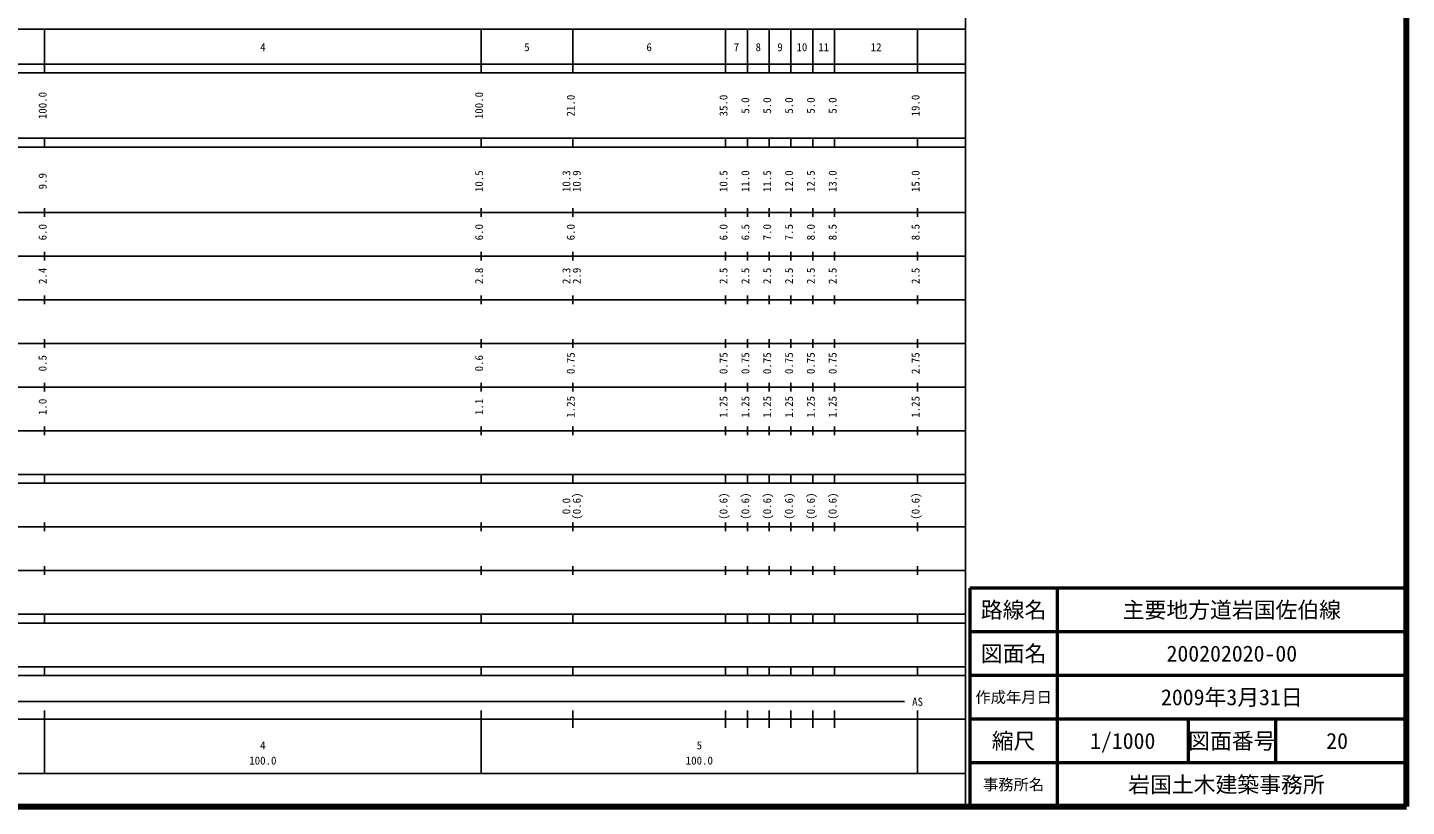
# Model space of a CAD drawing. Units: millimetres on the paper, enlarged 1000 times. Extents: x 40000 to 680000, y 20000 to 380000.
# Drawn here: x 364095 to 680000, y 20000 to 198357 of the extents above; entities that cross this region are included whole.
import ezdxf
from ezdxf.enums import TextEntityAlignment as Align

# ---------------------------------------------------------------- set-up
doc = ezdxf.new("R2010")
doc.units = ezdxf.units.MM
doc.header["$LTSCALE"] = 1000
for name, color, linetype, lineweight in [('M-TTL', 2, 'Continuous', 140), ('M-TTL-BAND', 7, 'Continuous', 25), ('M-TTL-FRAM', 2, 'Continuous', 50), ('M-TTL-LINE', 7, 'Continuous', 50)]:
    doc.layers.add(name, color=color, linetype=linetype, lineweight=lineweight)
doc.layers.add('M-TTL-TXT', color=7, linetype='Continuous')
doc.styles.add('ＭＳ ゴシック', font='')
doc.styles.get('ＭＳ ゴシック').set_extended_font_data('MS Gothic')

msp = doc.modelspace()

# ---------------------------------------------------------------- linework, layer by layer
at = {"layer": 'M-TTL'}
for p, q in [((680000, 20000), (680000, 380000)), ((40000, 20000), (680000, 20000))]:
    msp.add_line(p, q, dxfattribs=at)
at = {"layer": 'M-TTL-BAND'}
for p, q in [((579000, 20000), (579000, 370000)), ((68000, 198000), (579000, 198000)), ((368000, 188000), (368000, 198000)), ((468000, 188000), (468000, 198000)), ((489000, 188000), (489000, 198000)), ((524000, 188000), (524000, 198000)), ((529000, 188000), (529000, 198000)), ((534000, 188000), (534000, 198000)), ((539000, 188000), (539000, 198000)), ((544000, 188000), (544000, 198000)), ((549000, 188000), (549000, 198000)), ((568000, 188000), (568000, 198000)), ((40000, 190000), (579000, 190000)), ((40000, 188000), (579000, 188000)), ((40000, 173000), (579000, 173000)), ((40000, 171000), (579000, 171000)), ((368000, 171000), (368000, 173000)), ((468000, 171000), (468000, 173000)), ((489000, 171000), (489000, 173000)), ((524000, 171000), (524000, 173000)), ((529000, 171000), (529000, 173000)), ((534000, 171000), (534000, 173000)), ((539000, 171000), (539000, 173000)), ((544000, 171000), (544000, 173000)), ((549000, 171000), (549000, 173000)), ((568000, 171000), (568000, 173000)), ((40000, 156000), (579000, 156000)), ((368000, 155000), (368000, 157000)), ((468000, 155000), (468000, 157000)), ((489000, 155000), (489000, 157000)), ((524000, 155000), (524000, 157000)), ((529000, 155000), (529000, 157000)), ((534000, 155000), (534000, 157000)), ((539000, 155000), (539000, 157000)), ((544000, 155000), (544000, 157000)), ((549000, 155000), (549000, 157000)), ((568000, 155000), (568000, 157000)), ((46000, 146000), (579000, 146000)), ((368000, 145000), (368000, 147000)), ((468000, 145000), (468000, 147000)), ((489000, 145000), (489000, 147000)), ((524000, 145000), (524000, 147000)), ((529000, 145000), (529000, 147000)), ((534000, 145000), (534000, 147000)), ((539000, 145000), (539000, 147000)), ((544000, 145000), (544000, 147000)), ((549000, 145000), (549000, 147000)), ((568000, 145000), (568000, 147000)), ((52000, 136000), (579000, 136000)), ((368000, 135000), (368000, 137000)), ((468000, 135000), (468000, 137000)), ((489000, 135000), (489000, 137000)), ((524000, 135000), (524000, 137000)), ((529000, 135000), (529000, 137000)), ((534000, 135000), (534000, 137000)), ((539000, 135000), (539000, 137000)), ((544000, 135000), (544000, 137000)), ((549000, 135000), (549000, 137000)), ((568000, 135000), (568000, 137000)), ((368000, 125000), (368000, 127000)), ((468000, 125000), (468000, 127000)), ((489000, 125000), (489000, 127000)), ((524000, 125000), (524000, 127000)), ((529000, 125000), (529000, 127000)), ((534000, 125000), (534000, 127000)), ((539000, 125000), (539000, 127000)), ((544000, 125000), (544000, 127000)), ((549000, 125000), (549000, 127000)), ((568000, 125000), (568000, 127000)), ((46000, 126000), (579000, 126000)), ((368000, 115000), (368000, 117000)), ((468000, 115000), (468000, 117000)), ((489000, 115000), (489000, 117000)), ((524000, 115000), (524000, 117000)), ((529000, 115000), (529000, 117000)), ((534000, 115000), (534000, 117000)), ((539000, 115000), (539000, 117000)), ((544000, 115000), (544000, 117000)), ((549000, 115000), (549000, 117000)), ((568000, 115000), (568000, 117000)), ((52000, 116000), (579000, 116000)), ((46000, 106000), (579000, 106000)), ((368000, 105000), (368000, 107000)), ((468000, 105000), (468000, 107000)), ((489000, 105000), (489000, 107000)), ((524000, 105000), (524000, 107000)), ((529000, 105000), (529000, 107000)), ((534000, 105000), (534000, 107000)), ((539000, 105000), (539000, 107000)), ((544000, 105000), (544000, 107000)), ((549000, 105000), (549000, 107000)), ((568000, 105000), (568000, 107000)), ((40000, 96000), (579000, 96000)), ((368000, 94000), (368000, 96000)), ((468000, 94000), (468000, 96000)), ((489000, 94000), (489000, 96000)), ((524000, 94000), (524000, 96000)), ((529000, 94000), (529000, 96000)), ((534000, 94000), (534000, 96000)), ((539000, 94000), (539000, 96000)), ((544000, 94000), (544000, 96000)), ((549000, 94000), (549000, 96000)), ((568000, 94000), (568000, 96000)), ((40000, 94000), (579000, 94000)), ((49000, 84000), (579000, 84000)), ((368000, 83000), (368000, 85000)), ((468000, 83000), (468000, 85000)), ((489000, 83000), (489000, 85000)), ((524000, 83000), (524000, 85000)), ((529000, 83000), (529000, 85000)), ((534000, 83000), (534000, 85000)), ((539000, 83000), (539000, 85000)), ((544000, 83000), (544000, 85000)), ((549000, 83000), (549000, 85000)), ((568000, 83000), (568000, 85000)), ((40000, 74000), (579000, 74000)), ((368000, 73000), (368000, 75000)), ((468000, 73000), (468000, 75000)), ((489000, 73000), (489000, 75000)), ((524000, 73000), (524000, 75000)), ((529000, 73000), (529000, 75000)), ((534000, 73000), (534000, 75000)), ((539000, 73000), (539000, 75000)), ((544000, 73000), (544000, 75000)), ((549000, 73000), (549000, 75000)), ((568000, 73000), (568000, 75000)), ((40000, 64000), (579000, 64000)), ((368000, 62000), (368000, 64000)), ((468000, 62000), (468000, 64000)), ((489000, 62000), (489000, 64000)), ((524000, 62000), (524000, 64000)), ((529000, 62000), (529000, 64000)), ((534000, 62000), (534000, 64000)), ((539000, 62000), (539000, 64000)), ((544000, 62000), (544000, 64000)), ((549000, 62000), (549000, 64000)), ((568000, 62000), (568000, 64000)), ((40000, 62000), (579000, 62000)), ((40000, 52000), (579000, 52000)), ((368000, 50000), (368000, 52000)), ((468000, 50000), (468000, 52000)), ((489000, 50000), (489000, 52000)), ((524000, 50000), (524000, 52000)), ((529000, 50000), (529000, 52000)), ((534000, 50000), (534000, 52000)), ((539000, 50000), (539000, 52000)), ((544000, 50000), (544000, 52000)), ((549000, 50000), (549000, 52000)), ((568000, 50000), (568000, 52000)), ((40000, 50000), (579000, 50000)), ((71000, 44000), (565000, 44000)), ((368000, 27500), (368000, 42000)), ((468000, 27500), (468000, 42000)), ((489000, 38000), (489000, 42000)), ((524000, 38000), (524000, 42000)), ((529000, 38000), (529000, 42000)), ((534000, 38000), (534000, 42000)), ((539000, 38000), (539000, 42000)), ((544000, 38000), (544000, 42000)), ((549000, 38000), (549000, 42000)), ((568000, 27500), (568000, 42000)), ((40000, 40000), (579000, 40000)), ((68000, 27500), (579000, 27500))]:
    msp.add_line(p, q, dxfattribs=at)
at = {"layer": 'M-TTL-FRAM'}
for p, q in [((680000, 70000), (580000, 70000)), ((580000, 70000), (580000, 20000))]:
    msp.add_line(p, q, dxfattribs=at)
at = {"layer": 'M-TTL-LINE'}
for p, q in [((600000, 70000), (600000, 20000)), ((680000, 60000), (580000, 60000)), ((680000, 50000), (580000, 50000)), ((680000, 40000), (580000, 40000)), ((630000, 40000), (630000, 30000)), ((650000, 40000), (650000, 30000)), ((680000, 30000), (580000, 30000))]:
    msp.add_line(p, q, dxfattribs=at)

# ---------------------------------------------------------------- texts
at = {"layer": 'M-TTL-BAND', "style": 'ＭＳ ゴシック'}
for s, p in [('4', (418000, 192405)), ('5', (478500, 192405)), ('6', (506500, 192405)), ('7', (526500, 192405)), ('8', (531500, 192405)), ('9', (536500, 192405)), ('10', (541500, 192405)), ('11', (546500, 192405)), ('12', (558500, 192405)), ('AS', (568000, 42500)), ('4', (418000, 32523)), ('5', (518000, 32523)), ('100.0', (418000, 29033)), ('100.0', (518000, 29033))]:
    msp.add_text(s, height=1833, dxfattribs=at).set_placement(p, align=Align.BOTTOM_CENTER)
for s, p in [('100.0', (369000, 180500)), ('100.0', (469000, 180500)), ('21.0', (490000, 180500)), ('35.0', (525000, 180500)), ('5.0', (530000, 180500)), ('5.0', (535000, 180500)), ('5.0', (540000, 180500)), ('5.0', (545000, 180500)), ('5.0', (550000, 180500)), ('19.0', (569000, 180500)), ('9.9', (369000, 163174)), ('10.5', (469000, 163174)), ('10.3', (489000, 163174)), ('10.9', (491370, 163174)), ('10.5', (525000, 163174)), ('11.0', (530000, 163174)), ('11.5', (535000, 163174)), ('12.0', (540000, 163174)), ('12.5', (545000, 163174)), ('13.0', (550000, 163174)), ('15.0', (569000, 163174)), ('6.0', (369000, 151500)), ('6.0', (469000, 151500)), ('6.0', (490000, 151500)), ('6.0', (525000, 151500)), ('6.5', (530000, 151500)), ('7.0', (535000, 151500)), ('7.5', (540000, 151500)), ('8.0', (545000, 151500)), ('8.5', (550000, 151500)), ('8.5', (569000, 151500)), ('2.4', (369000, 141500)), ('2.8', (469000, 141500)), ('2.3', (489000, 141500)), ('2.9', (491370, 141500)), ('2.5', (525000, 141500)), ('2.5', (530000, 141500)), ('2.5', (535000, 141500)), ('2.5', (540000, 141500)), ('2.5', (545000, 141500)), ('2.5', (550000, 141500)), ('2.5', (569000, 141500)), ('0.5', (369000, 121500)), ('0.6', (469000, 121500)), ('0.75', (490000, 121500)), ('0.75', (525000, 121500)), ('0.75', (530000, 121500)), ('0.75', (535000, 121500)), ('0.75', (540000, 121500)), ('0.75', (545000, 121500)), ('0.75', (550000, 121500)), ('2.75', (569000, 121500)), ('1.25', (490000, 111500)), ('1.25', (525000, 111500)), ('1.25', (530000, 111500)), ('1.25', (535000, 111500)), ('1.25', (540000, 111500)), ('1.25', (545000, 111500)), ('1.25', (550000, 111500)), ('1.25', (569000, 111500)), ('1.0', (369000, 111500)), ('1.1', (469000, 111500)), ('0.0', (489000, 88764)), ('(0.6)', (491370, 88764)), ('(0.6)', (525000, 88764)), ('(0.6)', (530000, 88764)), ('(0.6)', (535000, 88764)), ('(0.6)', (540000, 88764)), ('(0.6)', (545000, 88764)), ('(0.6)', (550000, 88764)), ('(0.6)', (569000, 88764))]:
    msp.add_text(s, height=1833, rotation=90, dxfattribs=at).set_placement(p, align=Align.BOTTOM_CENTER)
at = {"layer": 'M-TTL-TXT', "style": 'ＭＳ ゴシック'}
for s, height, p in [('路線名', 3666, (590000, 65000)), ('路線名', 3666, (590000, 65000)), ('主要地方道岩国佐伯線', 3666, (640000, 65000)), ('図面名', 3666, (590000, 55000)), ('図面名', 3666, (590000, 55000)), ('200202020-00', 3666, (640000, 55000)), ('2009年3月31日', 3666, (640000, 45000)), ('作成年月日', 2566, (590000, 45000)), ('作成年月日', 2566, (590000, 45000)), ('縮尺', 3666, (590000, 35000)), ('縮尺', 3666, (590000, 35000)), ('1/1000', 3666, (615000, 35000)), ('図面番号', 3666, (640000, 35000)), ('図面番号', 3666, (640000, 35000)), ('20', 3666, (664125, 35000)), ('事務所名', 2566, (590000, 25000)), ('事務所名', 2566, (590000, 25000)), ('岩国土木建築事務所 ', 3666, (640000, 25000))]:
    msp.add_text(s, height=height, dxfattribs=at).set_placement(p, align=Align.MIDDLE_CENTER)

doc.saveas('drawing.dxf')
